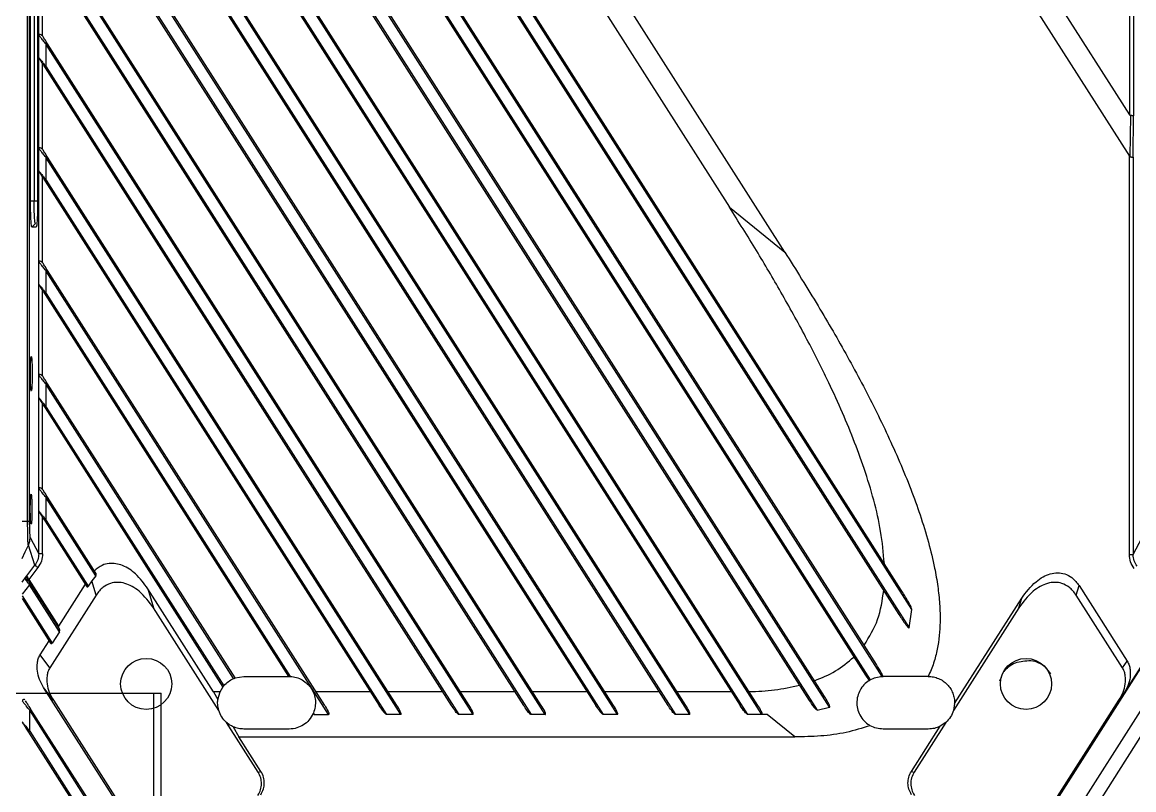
# Model space of a CAD drawing. Header units: millimetres. Extents: x 620 to 19791, y 2539 to 6969.
# Drawn here: x 17027 to 17174.8, y 4825 to 4927.1 of the extents above; entities that cross this region are included whole.
import ezdxf

# ---------------------------------------------------------------- set-up
doc = ezdxf.new("R2010")
doc.units = ezdxf.units.MM

# ---------------------------------------------------------------- blocks, each defined once
blk = doc.blocks.new('tugj')
at = {"color": 7, "linetype": 'Continuous', "lineweight": 25}
for p, q in [((12306.27, 4868.26), (12306.27, 5107.47)), ((12306.49, 5107.47), (12306.49, 4868.26)), ((12452.83, 4922.32), (12361.49, 5065.69)), ((12308.25, 5053.42), (12399.59, 4910.04)), ((12423.85, 4856.52), (12308.75, 5037.18)), ((12422.44, 4859.1), (12308.92, 5037.29)), ((12308.58, 5034.1), (12422.14, 4855.85)), ((12308.75, 5034.2), (12423.5, 4854.08)), ((12419.92, 4847.61), (12308.75, 5022.11)), ((12419.14, 4849.21), (12308.92, 5022.21)), ((12308.58, 5019.02), (12417.67, 4847.78)), ((12308.75, 5019.13), (12418.31, 4847.16)), ((12412.92, 4843.53), (12308.75, 5007.03)), ((12412.24, 4844.96), (12308.92, 5007.14)), ((12308.58, 5003.95), (12410.21, 4844.43)), ((12308.75, 5004.05), (12411.26, 4843.15)), ((12403.92, 4842.57), (12308.75, 4991.95)), ((12403.39, 4843.77), (12308.92, 4992.06)), ((12308.58, 4988.87), (12401.02, 4843.77)), ((12308.75, 4988.98), (12402.02, 4842.57)), ((12394.32, 4842.57), (12308.75, 4976.88)), ((12393.79, 4843.77), (12308.92, 4976.99)), ((12308.58, 4973.79), (12391.42, 4843.77)), ((12308.75, 4973.9), (12392.42, 4842.57)), ((12406.97, 4904.04), (12362.49, 4973.87)), ((12416.44, 4973.87), (12452.78, 4916.81)), ((12384.71, 4842.57), (12308.75, 4961.8)), ((12384.19, 4843.77), (12308.92, 4961.91)), ((12308.58, 4958.72), (12381.81, 4843.77)), ((12308.75, 4958.83), (12382.82, 4842.57)), ((12375.11, 4842.57), (12308.75, 4946.73)), ((12374.58, 4843.77), (12308.92, 4946.84)), ((12306.65, 4910.87), (12306.65, 4944.89)), ((12307.13, 4944.87), (12307.13, 4910.87)), ((12307.59, 4944.9), (12307.59, 4910.87)), ((12307.75, 4932.91), (12307.75, 4945.01)), ((12308.25, 4932.8), (12308.25, 4944.17)), ((12308.58, 4943.64), (12372.21, 4843.77)), ((12308.75, 4943.75), (12373.21, 4842.57)), ((12452.83, 4922.32), (12452.83, 4937.4)), ((12453.33, 4937.29), (12453.33, 4922.16)), ((12307.75, 4929.93), (12307.75, 4932.91)), ((12308.25, 4932.8), (12308.3, 4932.74)), ((12308.75, 4928.68), (12308.75, 4931.65)), ((12365.5, 4842.57), (12308.75, 4931.65)), ((12364.98, 4843.77), (12308.92, 4931.76)), ((12307.75, 4917.83), (12307.75, 4929.93)), ((12308.25, 4917.73), (12308.25, 4929.09)), ((12308.58, 4928.57), (12362.61, 4843.77)), ((12308.75, 4928.68), (12363.61, 4842.57)), ((12452.91, 4916.71), (12452.97, 4922.21)), ((12453.28, 4916.66), (12453.33, 4922.16)), ((12307.75, 4914.86), (12307.75, 4917.83)), ((12308.25, 4917.73), (12308.3, 4917.67)), ((12308.75, 4913.6), (12308.75, 4916.58)), ((12355.9, 4842.57), (12308.75, 4916.58)), ((12355.37, 4843.77), (12308.92, 4916.69)), ((12452.78, 4863.82), (12452.78, 4916.81)), ((12453.28, 4916.66), (12453.28, 4863.82)), ((12307.75, 4902.76), (12307.75, 4914.86)), ((12308.25, 4902.65), (12308.25, 4914.01)), ((12308.58, 4913.49), (12353, 4843.77)), ((12308.75, 4913.6), (12354, 4842.57)), ((12306.65, 4910.87), (12307.13, 4910.87)), ((12399.59, 4910.04), (12406.97, 4904.04)), ((12307.31, 4907.87), (12306.83, 4907.39)), ((12307.41, 4907.39), (12306.83, 4907.39)), ((12307.75, 4899.78), (12307.75, 4902.76)), ((12308.25, 4902.65), (12308.3, 4902.59)), ((12346.3, 4842.57), (12308.75, 4901.5)), ((12308.75, 4898.53), (12308.75, 4901.5)), ((12345.77, 4843.77), (12308.92, 4901.61)), ((12307.75, 4887.68), (12307.75, 4899.78)), ((12308.25, 4887.58), (12308.25, 4898.94)), ((12308.58, 4898.42), (12340.95, 4847.62)), ((12308.75, 4898.53), (12341.19, 4847.61)), ((12307.75, 4884.7), (12307.75, 4887.68)), ((12308.25, 4887.58), (12308.3, 4887.52)), ((12308.75, 4883.45), (12308.75, 4886.43)), ((12333.66, 4847.33), (12308.75, 4886.43)), ((12333.85, 4847.41), (12308.92, 4886.54)), ((12307.75, 4872.61), (12307.75, 4884.7)), ((12308.25, 4872.5), (12308.25, 4883.86)), ((12308.58, 4883.34), (12332.24, 4846.21)), ((12308.75, 4883.45), (12332.37, 4846.38)), ((12307.75, 4869.63), (12307.75, 4872.61)), ((12308.25, 4872.5), (12308.3, 4872.44)), ((12308.75, 4868.37), (12308.75, 4871.35)), ((12315.34, 4861.01), (12308.75, 4871.35)), ((12315.35, 4861.36), (12308.92, 4871.46)), ((12307.75, 4863.93), (12307.75, 4869.63)), ((12305.54, 4868.26), (12306.27, 4868.26)), ((12306.27, 4868.26), (12306.49, 4868.26)), ((12308.25, 4863.93), (12308.25, 4868.79)), ((12308.58, 4868.27), (12314.1, 4859.6)), ((12308.75, 4868.37), (12314.34, 4859.6)), ((12307.24, 4862.41), (12306.37, 4865.08)), ((12306.6, 4866.11), (12307.75, 4863.93)), ((12453.28, 4863.82), (12454.49, 4866.11)), ((12452.78, 4863.82), (12453.28, 4863.82)), ((12306.15, 4860.98), (12307.24, 4862.41)), ((12307.64, 4862.11), (12306.42, 4860.5)), ((12305.54, 4860.17), (12306.12, 4860.93)), ((12306.1, 4860.35), (12306.05, 4860.44)), ((12306.12, 4860.93), (12306.15, 4860.98)), ((12306.12, 4860.93), (12306.15, 4860.96)), ((12306.15, 4860.98), (12306.16, 4860.95)), ((12306.38, 4860.38), (12306.33, 4860.45)), ((12306.42, 4860.5), (12310.37, 4854.3)), ((12314.81, 4860.33), (12314.34, 4859.6)), ((12315.34, 4861.01), (12314.81, 4860.33)), ((12315.37, 4858.43), (12314.81, 4860.33)), ((12306.51, 4859.8), (12305.54, 4858.54)), ((12310.49, 4853.55), (12306.51, 4859.8)), ((12310.49, 4853.93), (12306.68, 4859.9)), ((12313.93, 4859.88), (12310.37, 4854.3)), ((12330.98, 4845.57), (12322.25, 4859.28)), ((12322.25, 4859.28), (12323.01, 4856.74)), ((12445.71, 4858.43), (12446.09, 4859.7)), ((12446.09, 4859.7), (12452.5, 4849.63)), ((12305.54, 4858.34), (12309.54, 4852.06)), ((12305.54, 4857.96), (12309.3, 4852.06)), ((12315.37, 4858.43), (12309.23, 4848.78)), ((12429.54, 4844.01), (12438.46, 4858.01)), ((12438.08, 4856.74), (12438.46, 4858.01)), ((12451.86, 4848.78), (12445.71, 4858.43)), ((12331.69, 4843.1), (12323.01, 4856.74)), ((12423.5, 4854.08), (12423.85, 4856.52)), ((12438.08, 4856.74), (12429.39, 4843.1)), ((12310.49, 4853.55), (12309.54, 4852.06)), ((12310.5, 4853.89), (12310.49, 4853.93)), ((12307.94, 4850.48), (12309.12, 4852.34)), ((12309.23, 4848.78), (12307.94, 4850.48)), ((12437.76, 4822.73), (12455.54, 4850.65)), ((12452.04, 4845.31), (12455.54, 4850.81)), ((12451.86, 4848.78), (12452.5, 4849.63)), ((12333.85, 4847.41), (12335.04, 4847.62)), ((12335.04, 4847.62), (12340.95, 4847.62)), ((12417.67, 4847.78), (12418.16, 4847.07)), ((12426.03, 4847.62), (12420.03, 4847.62)), ((12435.57, 4847.04), (12435.77, 4847.53)), ((12309.69, 4844.46), (12308.4, 4846.16)), ((12323.33, 4822.73), (12308.4, 4846.16)), ((12331.86, 4845.57), (12330.98, 4845.57)), ((12330.98, 4845.57), (12331.57, 4844.54)), ((12331.57, 4844.54), (12331.86, 4845.57)), ((12331.86, 4845.57), (12332.24, 4846.21)), ((12351.86, 4845.57), (12344.62, 4845.57)), ((12361.46, 4845.57), (12354.23, 4845.57)), ((12371.06, 4845.57), (12363.83, 4845.57)), ((12380.67, 4845.57), (12373.43, 4845.57)), ((12390.27, 4845.57), (12383.04, 4845.57)), ((12399.88, 4845.57), (12392.64, 4845.57)), ((12309.69, 4844.46), (12323.47, 4822.84)), ((12429.54, 4844.01), (12429.39, 4843.1)), ((12437.62, 4822.84), (12451.39, 4844.46)), ((12451.39, 4844.46), (12452.04, 4845.31)), ((12306.54, 4840.33), (12306.54, 4843.12)), ((12321.2, 4820.12), (12306.54, 4843.12)), ((12321.37, 4820.22), (12306.71, 4843.23)), ((12344.27, 4842.77), (12344.23, 4842.68)), ((12344.4, 4842.57), (12344.27, 4842.77)), ((12344.4, 4842.57), (12346.3, 4842.57)), ((12355.9, 4842.57), (12354, 4842.57)), ((12365.5, 4842.57), (12363.61, 4842.57)), ((12375.11, 4842.57), (12373.21, 4842.57)), ((12384.71, 4842.57), (12382.82, 4842.57)), ((12394.32, 4842.57), (12392.42, 4842.57)), ((12403.92, 4842.57), (12402.02, 4842.57)), ((12404.16, 4842.57), (12403.92, 4842.57)), ((12404.61, 4842.57), (12404.16, 4842.57)), ((12408.31, 4839.57), (12404.61, 4842.57)), ((12411.26, 4843.15), (12412.92, 4843.53)), ((12454.54, 4843.5), (12439.65, 4820.12)), ((12336.92, 4834.89), (12332.71, 4841.51)), ((12428.38, 4841.51), (12424.16, 4834.89)), ((12428.38, 4841.51), (12427.61, 4840.99)), ((12306.37, 4840.22), (12319.25, 4820.01)), ((12306.54, 4840.33), (12319.42, 4820.12)), ((12333.61, 4840.92), (12334.37, 4839.57)), ((12337.3, 4834.98), (12334.37, 4839.57)), ((12334.37, 4839.57), (12408.31, 4839.57)), ((12341.04, 4840.62), (12335.04, 4840.62)), ((12426.04, 4840.62), (12420.04, 4840.62)), ((12423.79, 4834.98), (12427.61, 4840.99)), ((12441.9, 4820.12), (12454.54, 4839.96)), ((12336.92, 4834.89), (12337.3, 4834.98)), ((12423.79, 4834.98), (12424.16, 4834.89))]:
    blk.add_line(p, q, dxfattribs=at)
at = {"color": 8, "linetype": 'Continuous', "lineweight": 25}
blk.add_line((12307.13, 4910.87), (12307.59, 4910.87), dxfattribs=at)
at = {"color": 7, "linetype": 'Continuous', "lineweight": 25, "flags": 128}
for points in [[(12308.92, 4931.76), (12308.92, 4931.76), (12308.91, 4931.75), (12308.89, 4931.74), (12308.87, 4931.73), (12308.85, 4931.71), (12308.82, 4931.7), (12308.78, 4931.67), (12308.75, 4931.65)], [(12308.58, 4928.57), (12308.59, 4928.57), (12308.6, 4928.58), (12308.61, 4928.59), (12308.63, 4928.6), (12308.66, 4928.62), (12308.69, 4928.63), (12308.72, 4928.66), (12308.75, 4928.68)], [(12308.92, 4916.69), (12308.92, 4916.68), (12308.91, 4916.68), (12308.89, 4916.67), (12308.87, 4916.65), (12308.85, 4916.64), (12308.82, 4916.62), (12308.78, 4916.6), (12308.75, 4916.58)], [(12308.58, 4913.49), (12308.59, 4913.5), (12308.6, 4913.5), (12308.61, 4913.51), (12308.63, 4913.52), (12308.66, 4913.54), (12308.69, 4913.56), (12308.72, 4913.58), (12308.75, 4913.6)], [(12308.92, 4886.54), (12308.92, 4886.53), (12308.91, 4886.53), (12308.89, 4886.52), (12308.87, 4886.5), (12308.85, 4886.49), (12308.82, 4886.47), (12308.78, 4886.45), (12308.75, 4886.43)], [(12308.92, 4871.46), (12308.92, 4871.46), (12308.91, 4871.45), (12308.89, 4871.44), (12308.87, 4871.43), (12308.85, 4871.41), (12308.82, 4871.39), (12308.78, 4871.37), (12308.75, 4871.35)], [(12308.58, 4868.27), (12308.59, 4868.27), (12308.6, 4868.28), (12308.61, 4868.29), (12308.63, 4868.3), (12308.66, 4868.31), (12308.69, 4868.33), (12308.72, 4868.35), (12308.75, 4868.37)], [(12305.54, 4863.3), (12305.95, 4864.19), (12306.37, 4865.08)]]:
    blk.add_lwpolyline(points, dxfattribs=at)
at = {"color": 7, "linetype": 'Continuous', "lineweight": 25}
for centre in [(12322.04, 4846.62), (12439.04, 4846.62)]:
    blk.add_circle(centre, 3.4, dxfattribs=at)
blk.add_arc((12318.37, 4841.37), 21.91, 122.2444, 122.7674, dxfattribs=at)
for points, knots in [([(12308.25, 4932.8), (12308.23, 4932.83), (12308.18, 4932.88), (12308.09, 4932.94), (12308, 4932.97), (12307.91, 4932.99), (12307.85, 4932.99), (12307.78, 4932.98), (12307.76, 4932.94), (12307.75, 4932.91)], [0, 0, 0, 0, 0.1341423, 0.2621982, 0.3885289, 0.5273287, 0.6425641, 0.7518389, 1, 1, 1, 1]), ([(12308.75, 4931.65), (12308.64, 4931.79), (12308.4, 4932.09), (12308.12, 4932.43), (12307.96, 4932.67), (12307.86, 4932.78), (12307.78, 4932.86), (12307.76, 4932.89), (12307.75, 4932.91)], [0, 0, 0, 0, 0.25738, 0.568196, 0.677431, 0.771191, 0.881044, 1, 1, 1, 1]), ([(12308.92, 4931.76), (12308.81, 4931.93), (12308.59, 4932.28), (12308.39, 4932.59), (12308.3, 4932.74)], [0, 0, 0, 0, 0.502861, 1, 1, 1, 1]), ([(12307.75, 4929.93), (12307.76, 4929.92), (12307.77, 4929.91), (12307.84, 4929.82), (12307.94, 4929.69), (12308.12, 4929.47), (12308.4, 4929.12), (12308.63, 4928.83), (12308.75, 4928.68)], [0, 0, 0, 0, 0.093368, 0.196876, 0.314768, 0.449932, 0.705777, 1, 1, 1, 1]), ([(12307.83, 4929.75), (12307.81, 4929.79), (12307.77, 4929.85), (12307.76, 4929.91), (12307.75, 4929.93)], [0, 0, 0, 0, 0.585166, 1, 1, 1, 1]), ([(12307.83, 4929.75), (12307.85, 4929.72), (12307.89, 4929.65), (12308.01, 4929.48), (12308.23, 4929.12), (12308.44, 4928.79), (12308.58, 4928.57)], [0, 0, 0, 0, 0.115369, 0.245989, 0.496107, 1, 1, 1, 1]), ([(12452.83, 4922.32), (12452.85, 4922.29), (12452.88, 4922.25), (12452.92, 4922.21), (12452.95, 4922.21), (12452.97, 4922.21)], [0, 0, 0, 0, 0.515847, 0.765364, 1, 1, 1, 1]), ([(12453.33, 4922.16), (12453.33, 4922.16), (12453.31, 4922.18), (12453.23, 4922.19), (12453.12, 4922.2), (12453.02, 4922.21), (12452.97, 4922.21)], [0, 0, 0, 0, 0.244945, 0.484106, 0.750654, 1, 1, 1, 1]), ([(12308.25, 4917.73), (12308.23, 4917.75), (12308.18, 4917.81), (12308.09, 4917.86), (12308, 4917.9), (12307.91, 4917.91), (12307.85, 4917.92), (12307.78, 4917.9), (12307.76, 4917.86), (12307.75, 4917.83)], [0, 0, 0, 0, 0.134145, 0.2622, 0.388531, 0.52733, 0.642565, 0.751839, 1, 1, 1, 1]), ([(12308.75, 4916.58), (12308.64, 4916.72), (12308.4, 4917.02), (12308.12, 4917.35), (12307.96, 4917.59), (12307.86, 4917.7), (12307.78, 4917.78), (12307.76, 4917.82), (12307.75, 4917.83)], [0, 0, 0, 0, 0.257382, 0.568197, 0.677431, 0.771191, 0.881045, 1, 1, 1, 1]), ([(12308.92, 4916.69), (12308.81, 4916.86), (12308.59, 4917.2), (12308.39, 4917.51), (12308.3, 4917.67)], [0, 0, 0, 0, 0.502863, 1, 1, 1, 1]), ([(12452.91, 4916.71), (12452.9, 4916.71), (12452.87, 4916.71), (12452.82, 4916.75), (12452.8, 4916.79), (12452.78, 4916.81)], [0, 0, 0, 0, 0.234635, 0.484189, 1, 1, 1, 1]), ([(12452.91, 4916.71), (12452.95, 4916.71), (12453.04, 4916.7), (12453.15, 4916.69), (12453.25, 4916.68), (12453.27, 4916.67), (12453.28, 4916.66)], [0, 0, 0, 0, 0.194398, 0.425911, 0.694476, 1, 1, 1, 1]), ([(12307.75, 4914.86), (12307.76, 4914.85), (12307.77, 4914.83), (12307.84, 4914.75), (12307.94, 4914.62), (12308.12, 4914.39), (12308.4, 4914.05), (12308.63, 4913.76), (12308.75, 4913.6)], [0, 0, 0, 0, 0.093369, 0.196875, 0.314768, 0.449932, 0.705777, 1, 1, 1, 1]), ([(12307.83, 4914.68), (12307.81, 4914.71), (12307.77, 4914.77), (12307.76, 4914.83), (12307.75, 4914.86)], [0, 0, 0, 0, 0.585166, 1, 1, 1, 1]), ([(12307.83, 4914.68), (12307.85, 4914.64), (12307.89, 4914.58), (12308.01, 4914.4), (12308.23, 4914.04), (12308.44, 4913.71), (12308.58, 4913.49)], [0, 0, 0, 0, 0.1153692, 0.245987, 0.4961069, 1, 1, 1, 1]), ([(12306.83, 4907.39), (12306.81, 4907.44), (12306.76, 4907.55), (12306.7, 4908.35), (12306.66, 4909.51), (12306.66, 4910.42), (12306.65, 4910.87)], [0, 0, 0, 0, 0.246595, 0.499969, 0.753356, 1, 1, 1, 1]), ([(12307.31, 4907.87), (12307.29, 4907.89), (12307.27, 4907.91), (12307.25, 4908.03), (12307.22, 4908.21), (12307.19, 4908.55), (12307.16, 4909.14), (12307.14, 4909.68), (12307.13, 4910.26), (12307.13, 4910.66), (12307.13, 4910.87)], [0, 0, 0, 0, 0.172798, 0.22395, 0.251448, 0.47876, 0.617808, 0.745871, 0.868989, 1, 1, 1, 1]), ([(12307.59, 4910.87), (12307.59, 4910.42), (12307.59, 4909.51), (12307.54, 4908.35), (12307.48, 4907.55), (12307.43, 4907.44), (12307.41, 4907.39)], [0, 0, 0, 0, 0.246585, 0.499966, 0.75337, 1, 1, 1, 1]), ([(12420.2, 4862.62), (12420.07, 4864.06), (12419.81, 4866.9), (12418.82, 4871.12), (12417.57, 4875.22), (12416.08, 4879.25), (12414.42, 4883.22), (12412.32, 4887.76), (12409.68, 4892.95), (12406.53, 4898.64), (12403.15, 4904.38), (12400.8, 4908.11), (12399.59, 4910.04)], [0, 0, 0, 0, 0.082893, 0.164199, 0.248341, 0.329369, 0.411417, 0.49587, 0.616703, 0.746396, 0.869316, 1, 1, 1, 1]), ([(12406.97, 4904.04), (12408.46, 4901.66), (12411.33, 4897.09), (12415.35, 4890.12), (12419.01, 4883.23), (12421.77, 4877.33), (12423.7, 4872.62), (12424.99, 4869.06), (12426.07, 4865.56), (12426.84, 4862.38), (12427.32, 4859.64), (12427.58, 4857.24), (12427.65, 4854.44), (12427.4, 4851.8), (12426.8, 4849.38), (12426.29, 4848.2), (12426.03, 4847.62)], [0, 0, 0, 0, 0.136796, 0.26403, 0.392617, 0.518444, 0.581994, 0.641239, 0.703307, 0.760788, 0.801048, 0.839503, 0.87864, 0.937501, 0.968675, 1, 1, 1, 1]), ([(12308.25, 4902.65), (12308.23, 4902.68), (12308.18, 4902.73), (12308.09, 4902.79), (12308, 4902.82), (12307.91, 4902.84), (12307.85, 4902.84), (12307.78, 4902.82), (12307.76, 4902.79), (12307.75, 4902.76)], [0, 0, 0, 0, 0.134145, 0.2622, 0.388529, 0.527329, 0.642564, 0.751838, 1, 1, 1, 1]), ([(12308.75, 4901.5), (12308.64, 4901.64), (12308.4, 4901.94), (12308.12, 4902.28), (12307.96, 4902.52), (12307.86, 4902.63), (12307.78, 4902.71), (12307.76, 4902.74), (12307.75, 4902.76)], [0, 0, 0, 0, 0.257379, 0.568194, 0.677431, 0.771191, 0.881044, 1, 1, 1, 1]), ([(12308.92, 4901.61), (12308.81, 4901.78), (12308.59, 4902.13), (12308.39, 4902.44), (12308.3, 4902.59)], [0, 0, 0, 0, 0.50286, 1, 1, 1, 1]), ([(12308.75, 4901.5), (12308.77, 4901.52), (12308.82, 4901.55), (12308.87, 4901.58), (12308.91, 4901.61), (12308.92, 4901.61), (12308.92, 4901.61)], [0, 0, 0, 0, 0.250002, 0.49999, 0.749996, 1, 1, 1, 1]), ([(12307.75, 4899.78), (12307.76, 4899.77), (12307.77, 4899.76), (12307.84, 4899.67), (12307.94, 4899.54), (12308.12, 4899.32), (12308.4, 4898.97), (12308.63, 4898.68), (12308.75, 4898.53)], [0, 0, 0, 0, 0.093369, 0.196876, 0.314767, 0.449932, 0.705777, 1, 1, 1, 1]), ([(12307.83, 4899.6), (12307.81, 4899.64), (12307.77, 4899.7), (12307.76, 4899.76), (12307.75, 4899.78)], [0, 0, 0, 0, 0.585166, 1, 1, 1, 1]), ([(12307.83, 4899.6), (12307.85, 4899.57), (12307.89, 4899.5), (12308.01, 4899.32), (12308.23, 4898.97), (12308.44, 4898.64), (12308.58, 4898.42)], [0, 0, 0, 0, 0.1153692, 0.245987, 0.4961069, 1, 1, 1, 1]), ([(12308.58, 4898.42), (12308.59, 4898.42), (12308.59, 4898.42), (12308.63, 4898.45), (12308.69, 4898.48), (12308.73, 4898.51), (12308.75, 4898.53)], [0, 0, 0, 0, 0.250002, 0.500001, 0.749987, 1, 1, 1, 1]), ([(12306.76, 4885.57), (12306.74, 4885.6), (12306.71, 4885.67), (12306.67, 4886.2), (12306.64, 4886.96), (12306.63, 4887.86), (12306.64, 4888.76), (12306.67, 4889.52), (12306.71, 4890.06), (12306.74, 4890.13), (12306.76, 4890.17)], [0, 0, 0, 0, 0.125437, 0.250106, 0.373815, 0.498729, 0.623565, 0.747927, 0.873908, 1, 1, 1, 1]), ([(12306.76, 4890.17), (12306.77, 4890.13), (12306.8, 4890.06), (12306.84, 4889.53), (12306.87, 4888.77), (12306.88, 4887.88), (12306.87, 4886.97), (12306.84, 4886.22), (12306.81, 4885.74), (12306.79, 4885.68), (12306.78, 4885.66)], [0, 0, 0, 0, 0.134323, 0.267824, 0.400296, 0.534057, 0.667736, 0.800908, 0.935813, 1, 1, 1, 1]), ([(12308.25, 4887.58), (12308.23, 4887.6), (12308.18, 4887.66), (12308.09, 4887.71), (12308, 4887.75), (12307.91, 4887.76), (12307.85, 4887.77), (12307.78, 4887.75), (12307.76, 4887.71), (12307.75, 4887.68)], [0, 0, 0, 0, 0.134145, 0.2622004, 0.388529, 0.5273291, 0.6425639, 0.7518383, 1, 1, 1, 1]), ([(12308.75, 4886.43), (12308.64, 4886.56), (12308.4, 4886.87), (12308.12, 4887.2), (12307.96, 4887.44), (12307.86, 4887.55), (12307.78, 4887.63), (12307.76, 4887.67), (12307.75, 4887.68)], [0, 0, 0, 0, 0.257381, 0.568196, 0.677433, 0.771191, 0.881045, 1, 1, 1, 1]), ([(12308.92, 4886.54), (12308.81, 4886.71), (12308.59, 4887.05), (12308.39, 4887.36), (12308.3, 4887.52)], [0, 0, 0, 0, 0.502863, 1, 1, 1, 1]), ([(12307.75, 4884.7), (12307.76, 4884.7), (12307.77, 4884.68), (12307.84, 4884.6), (12307.94, 4884.47), (12308.12, 4884.24), (12308.4, 4883.9), (12308.63, 4883.61), (12308.75, 4883.45)], [0, 0, 0, 0, 0.093369, 0.196876, 0.314769, 0.449932, 0.705777, 1, 1, 1, 1]), ([(12307.83, 4884.52), (12307.81, 4884.56), (12307.77, 4884.62), (12307.76, 4884.68), (12307.75, 4884.7)], [0, 0, 0, 0, 0.585166, 1, 1, 1, 1]), ([(12307.83, 4884.52), (12307.85, 4884.49), (12307.89, 4884.43), (12308.01, 4884.25), (12308.23, 4883.89), (12308.44, 4883.56), (12308.58, 4883.34)], [0, 0, 0, 0, 0.115369, 0.24599, 0.496107, 1, 1, 1, 1]), ([(12308.58, 4883.34), (12308.59, 4883.34), (12308.59, 4883.35), (12308.63, 4883.37), (12308.69, 4883.41), (12308.73, 4883.44), (12308.75, 4883.45)], [0, 0, 0, 0, 0.249999, 0.500003, 0.749988, 1, 1, 1, 1]), ([(12308.25, 4872.5), (12308.23, 4872.53), (12308.18, 4872.58), (12308.09, 4872.64), (12308, 4872.67), (12307.91, 4872.69), (12307.85, 4872.69), (12307.78, 4872.67), (12307.76, 4872.64), (12307.75, 4872.61)], [0, 0, 0, 0, 0.1341396, 0.2622006, 0.3885302, 0.5273296, 0.6425656, 0.7518407, 1, 1, 1, 1]), ([(12308.75, 4871.35), (12308.64, 4871.49), (12308.4, 4871.79), (12308.12, 4872.12), (12307.96, 4872.37), (12307.86, 4872.48), (12307.78, 4872.56), (12307.76, 4872.59), (12307.75, 4872.61)], [0, 0, 0, 0, 0.257382, 0.568198, 0.677432, 0.771192, 0.881044, 1, 1, 1, 1]), ([(12308.92, 4871.46), (12308.81, 4871.63), (12308.59, 4871.98), (12308.39, 4872.29), (12308.3, 4872.44)], [0, 0, 0, 0, 0.502863, 1, 1, 1, 1]), ([(12306.73, 4867.87), (12306.71, 4867.9), (12306.69, 4867.96), (12306.65, 4868.42), (12306.63, 4869.07), (12306.62, 4869.86), (12306.63, 4870.64), (12306.65, 4871.31), (12306.68, 4871.68), (12306.71, 4871.84), (12306.72, 4871.86), (12306.73, 4871.87)], [0, 0, 0, 0, 0.125441, 0.24983, 0.373603, 0.498412, 0.623139, 0.74756, 0.873244, 0.936089, 1, 1, 1, 1]), ([(12306.73, 4871.87), (12306.74, 4871.84), (12306.77, 4871.78), (12306.8, 4871.31), (12306.83, 4870.66), (12306.84, 4869.87), (12306.83, 4869.09), (12306.81, 4868.42), (12306.78, 4868.05), (12306.75, 4867.89), (12306.74, 4867.87), (12306.73, 4867.87)], [0, 0, 0, 0, 0.125441, 0.24983, 0.373603, 0.498413, 0.62314, 0.747559, 0.873244, 0.936089, 1, 1, 1, 1]), ([(12307.75, 4869.63), (12307.76, 4869.62), (12307.77, 4869.61), (12307.88, 4869.47), (12308.08, 4869.22), (12308.4, 4868.82), (12308.63, 4868.53), (12308.75, 4868.37)], [0, 0, 0, 0, 0.101637, 0.214878, 0.449384, 0.705452, 1, 1, 1, 1]), ([(12307.83, 4869.45), (12307.81, 4869.48), (12307.77, 4869.54), (12307.76, 4869.6), (12307.75, 4869.63)], [0, 0, 0, 0, 0.551198, 1, 1, 1, 1]), ([(12307.83, 4869.45), (12307.85, 4869.42), (12307.89, 4869.35), (12308.01, 4869.17), (12308.23, 4868.82), (12308.44, 4868.49), (12308.58, 4868.27)], [0, 0, 0, 0, 0.115369, 0.245989, 0.496109, 1, 1, 1, 1]), ([(12306.37, 4865.08), (12306.36, 4865.11), (12306.35, 4865.15), (12306.34, 4865.28), (12306.32, 4865.43), (12306.31, 4865.68), (12306.3, 4865.93), (12306.3, 4866.07), (12306.3, 4866.11), (12306.3, 4866.12), (12306.3, 4866.12), (12306.3, 4866.12), (12306.3, 4866.4), (12306.27, 4867.07), (12306.27, 4867.85), (12306.27, 4868.26)], [0, 0, 0, 0, 0.127926, 0.172745, 0.252082, 0.373981, 0.468633, 0.492649, 0.498849, 0.500499, 0.500961, 0.501101, 0.501181, 0.740676, 1, 1, 1, 1]), ([(12306.49, 4868.26), (12306.49, 4867.99), (12306.5, 4867.44), (12306.52, 4866.75), (12306.56, 4866.26), (12306.58, 4866.16), (12306.6, 4866.11)], [0, 0, 0, 0, 0.251351, 0.502158, 0.751874, 1, 1, 1, 1]), ([(12306.37, 4865.08), (12306.43, 4865.24), (12306.57, 4865.58), (12306.59, 4865.94), (12306.6, 4866.11)], [0, 0, 0, 0, 0.500002, 1, 1, 1, 1]), ([(12307.75, 4863.93), (12307.73, 4863.66), (12307.68, 4863.11), (12307.39, 4862.64), (12307.24, 4862.41)], [0, 0, 0, 0, 0.500224, 1, 1, 1, 1]), ([(12308.25, 4863.93), (12308.22, 4863.6), (12308.17, 4862.94), (12307.82, 4862.39), (12307.64, 4862.11)], [0, 0, 0, 0, 0.49999, 1, 1, 1, 1]), ([(12308.25, 4863.93), (12308.19, 4863.93), (12308.06, 4863.93), (12307.9, 4863.93), (12307.78, 4863.93), (12307.76, 4863.93), (12307.75, 4863.93)], [0, 0, 0, 0, 0.240729, 0.499888, 0.759114, 1, 1, 1, 1]), ([(12453.41, 4861.97), (12453.23, 4862.25), (12452.87, 4862.82), (12452.81, 4863.49), (12452.78, 4863.82)], [0, 0, 0, 0, 0.504617, 1, 1, 1, 1]), ([(12453.8, 4862.28), (12453.65, 4862.51), (12453.35, 4862.98), (12453.3, 4863.54), (12453.28, 4863.82)], [0, 0, 0, 0, 0.49978, 1, 1, 1, 1]), ([(12307.24, 4862.41), (12307.25, 4862.4), (12307.27, 4862.38), (12307.37, 4862.31), (12307.49, 4862.22), (12307.59, 4862.14), (12307.64, 4862.11)], [0, 0, 0, 0, 0.2394134, 0.497154, 0.7564563, 1, 1, 1, 1]), ([(12322.25, 4859.28), (12321.75, 4859.97), (12320.84, 4861.22), (12319.27, 4862.28), (12318.02, 4862.65), (12317.08, 4862.68), (12316.04, 4862.43), (12315.48, 4861.94), (12315.16, 4861.66)], [0, 0, 0, 0, 0.2953269, 0.5323296, 0.6394102, 0.7451268, 0.8576663, 1, 1, 1, 1]), ([(12306.05, 4860.44), (12306.04, 4860.48), (12306.01, 4860.57), (12306.03, 4860.75), (12306.09, 4860.86), (12306.12, 4860.93)], [0, 0, 0, 0, 0.272838, 0.528768, 1, 1, 1, 1]), ([(12306.33, 4860.45), (12306.32, 4860.46), (12306.29, 4860.48), (12306.25, 4860.49), (12306.21, 4860.49), (12306.16, 4860.49), (12306.12, 4860.48), (12306.08, 4860.46), (12306.06, 4860.44), (12306.05, 4860.44)], [0, 0, 0, 0, 0.2322308, 0.3596637, 0.4913477, 0.6242102, 0.7551001, 0.8811156, 1, 1, 1, 1]), ([(12306.51, 4859.8), (12306.44, 4859.9), (12306.29, 4860.1), (12306.16, 4860.27), (12306.1, 4860.35)], [0, 0, 0, 0, 0.499375, 1, 1, 1, 1]), ([(12306.33, 4860.45), (12306.29, 4860.55), (12306.21, 4860.71), (12306.16, 4860.88), (12306.16, 4860.94), (12306.15, 4860.96)], [0, 0, 0, 0, 0.481491, 0.776946, 1, 1, 1, 1]), ([(12306.16, 4860.95), (12306.17, 4860.94), (12306.2, 4860.9), (12306.26, 4860.8), (12306.33, 4860.67), (12306.38, 4860.57), (12306.42, 4860.5)], [0, 0, 0, 0, 0.234066, 0.485767, 0.6827, 1, 1, 1, 1]), ([(12306.33, 4860.45), (12306.34, 4860.45), (12306.34, 4860.46), (12306.36, 4860.47), (12306.39, 4860.48), (12306.41, 4860.5), (12306.42, 4860.5)], [0, 0, 0, 0, 0.24997, 0.499951, 0.749978, 1, 1, 1, 1]), ([(12306.33, 4860.41), (12306.33, 4860.41), (12306.34, 4860.41), (12306.36, 4860.4), (12306.37, 4860.39), (12306.37, 4860.38)], [0, 0, 0, 0, 0.006323, 0.580641, 1, 1, 1, 1]), ([(12306.68, 4859.9), (12306.62, 4859.99), (12306.51, 4860.16), (12306.42, 4860.31), (12306.38, 4860.38)], [0, 0, 0, 0, 0.500567, 1, 1, 1, 1]), ([(12315.34, 4861.01), (12315.35, 4861.02), (12315.37, 4861.05), (12315.39, 4861.1), (12315.41, 4861.18), (12315.4, 4861.28), (12315.37, 4861.33), (12315.35, 4861.36)], [0, 0, 0, 0, 0.094354, 0.200599, 0.456689, 0.716879, 1, 1, 1, 1]), ([(12438.46, 4858.01), (12439.04, 4858.8), (12439.85, 4859.9), (12441.27, 4860.87), (12442.24, 4861.29), (12443.24, 4861.45), (12444.24, 4861.29), (12445.29, 4860.75), (12445.8, 4860.08), (12446.09, 4859.7)], [0, 0, 0, 0, 0.30586, 0.426069, 0.535169, 0.639122, 0.737723, 0.850589, 1, 1, 1, 1]), ([(12314.1, 4859.6), (12314.12, 4859.58), (12314.15, 4859.54), (12314.2, 4859.52), (12314.25, 4859.52), (12314.28, 4859.53), (12314.31, 4859.56), (12314.33, 4859.59), (12314.34, 4859.6)], [0, 0, 0, 0, 0.291951, 0.528115, 0.642587, 0.736026, 0.854869, 1, 1, 1, 1]), ([(12323.01, 4856.74), (12322.42, 4857.53), (12321.61, 4858.63), (12320.2, 4859.6), (12319.22, 4860.02), (12318.23, 4860.18), (12317.22, 4860.02), (12316.17, 4859.48), (12315.66, 4858.81), (12315.37, 4858.43)], [0, 0, 0, 0, 0.305859, 0.426069, 0.535169, 0.63912, 0.737721, 0.85059, 1, 1, 1, 1]), ([(12417.51, 4851.76), (12418.19, 4852.88), (12419.56, 4855.12), (12419.93, 4857.72), (12420.12, 4859.03)], [0, 0, 0, 0, 0.498407, 1, 1, 1, 1]), ([(12423.85, 4856.52), (12423.84, 4856.55), (12423.78, 4856.88), (12423.46, 4857.37), (12423.13, 4857.97), (12422.8, 4858.53), (12422.58, 4858.88), (12422.44, 4859.1)], [0, 0, 0, 0, 0.036246, 0.341809, 0.579606, 0.731577, 1, 1, 1, 1]), ([(12445.71, 4858.43), (12445.42, 4858.81), (12444.91, 4859.48), (12443.86, 4860.02), (12442.86, 4860.18), (12441.87, 4860.02), (12440.89, 4859.6), (12439.47, 4858.63), (12438.66, 4857.53), (12438.08, 4856.74)], [0, 0, 0, 0, 0.14941, 0.262277, 0.360827, 0.464831, 0.573878, 0.69414, 1, 1, 1, 1]), ([(12422.14, 4855.85), (12422.43, 4855.4), (12422.79, 4854.84), (12423.23, 4854.28), (12423.36, 4854.14), (12423.42, 4854.09), (12423.44, 4854.08), (12423.45, 4854.07), (12423.46, 4854.06), (12423.48, 4854.06), (12423.49, 4854.07), (12423.5, 4854.07), (12423.5, 4854.08)], [0, 0, 0, 0, 0.708052, 0.86974, 0.942749, 0.962412, 0.968444, 0.971945, 0.979495, 0.985552, 0.992113, 1, 1, 1, 1]), ([(12310.37, 4854.3), (12310.36, 4854.28), (12310.35, 4854.26), (12310.34, 4854.21), (12310.35, 4854.16), (12310.36, 4854.13), (12310.37, 4854.11)], [0, 0, 0, 0, 0.1994997, 0.431603, 0.7144805, 1, 1, 1, 1]), ([(12310.49, 4853.55), (12310.5, 4853.58), (12310.52, 4853.63), (12310.54, 4853.71), (12310.54, 4853.81), (12310.51, 4853.86), (12310.5, 4853.89)], [0, 0, 0, 0, 0.188704, 0.428991, 0.69389, 1, 1, 1, 1]), ([(12309.3, 4852.06), (12309.32, 4852.04), (12309.35, 4852.01), (12309.4, 4851.99), (12309.44, 4851.99), (12309.48, 4852), (12309.51, 4852.02), (12309.53, 4852.05), (12309.54, 4852.06)], [0, 0, 0, 0, 0.291948, 0.528109, 0.64258, 0.736018, 0.85492, 1, 1, 1, 1]), ([(12308.4, 4846.16), (12308.21, 4846.51), (12307.82, 4847.18), (12307.53, 4848.3), (12307.51, 4849.23), (12307.66, 4849.97), (12307.84, 4850.3), (12307.94, 4850.48)], [0, 0, 0, 0, 0.263801, 0.51058, 0.747381, 0.86875, 1, 1, 1, 1]), ([(12410.91, 4847.05), (12411.87, 4847.43), (12413.78, 4848.2), (12415.35, 4849.53), (12416.14, 4850.19)], [0, 0, 0, 0, 0.500809, 1, 1, 1, 1]), ([(12309.23, 4848.78), (12309.13, 4848.61), (12308.95, 4848.27), (12308.8, 4847.53), (12308.82, 4846.6), (12309.11, 4845.49), (12309.49, 4844.81), (12309.69, 4844.46)], [0, 0, 0, 0, 0.1312524, 0.2526195, 0.4894162, 0.7361383, 1, 1, 1, 1]), ([(12420.03, 4847.61), (12419.95, 4847.78), (12419.68, 4848.33), (12419.36, 4848.85), (12419.14, 4849.21)], [0, 0, 0, 0, 0.30433, 1, 1, 1, 1]), ([(12436.15, 4848.27), (12436.32, 4848.5), (12436.72, 4849), (12437.6, 4849.51), (12438.29, 4849.59), (12438.63, 4849.64)], [0, 0, 0, 0, 0.289944, 0.651679, 1, 1, 1, 1]), ([(12438.63, 4849.64), (12438.98, 4849.69), (12439.68, 4849.79), (12440.72, 4849.49), (12441.66, 4848.89), (12442.07, 4848.27), (12442.28, 4847.95)], [0, 0, 0, 0, 0.24149, 0.486466, 0.738115, 1, 1, 1, 1]), ([(12451.39, 4844.46), (12451.59, 4844.81), (12451.98, 4845.49), (12452.27, 4846.6), (12452.29, 4847.53), (12452.14, 4848.27), (12451.95, 4848.61), (12451.86, 4848.78)], [0, 0, 0, 0, 0.263802, 0.510583, 0.747381, 0.868748, 1, 1, 1, 1]), ([(12452.5, 4849.63), (12452.6, 4849.46), (12452.78, 4849.12), (12452.93, 4848.38), (12452.91, 4847.45), (12452.62, 4846.34), (12452.24, 4845.66), (12452.04, 4845.31)], [0, 0, 0, 0, 0.1312509, 0.2526211, 0.4894176, 0.7361356, 1, 1, 1, 1]), ([(12332.37, 4846.38), (12332.56, 4846.57), (12332.93, 4846.97), (12333.42, 4847.21), (12333.66, 4847.33)], [0, 0, 0, 0, 0.5000034, 1, 1, 1, 1]), ([(12333.66, 4847.33), (12333.68, 4847.34), (12333.73, 4847.36), (12333.8, 4847.39), (12333.83, 4847.4), (12333.85, 4847.4), (12333.85, 4847.41), (12333.85, 4847.41)], [0, 0, 0, 0, 0.251136, 0.502408, 0.745106, 0.871063, 1, 1, 1, 1]), ([(12340.95, 4847.62), (12340.95, 4847.62), (12340.95, 4847.62), (12340.97, 4847.62), (12341, 4847.62), (12341.03, 4847.62), (12341.04, 4847.62)], [0, 0, 0, 0, 0.251251, 0.496666, 0.727449, 1, 1, 1, 1]), ([(12341.04, 4847.62), (12341.06, 4847.62), (12341.11, 4847.62), (12341.16, 4847.61), (12341.19, 4847.61)], [0, 0, 0, 0, 0.441293, 1, 1, 1, 1]), ([(12341.19, 4847.61), (12341.47, 4847.58), (12342.03, 4847.52), (12342.81, 4847.18), (12343.48, 4846.67), (12344.02, 4846.01), (12344.39, 4845.25), (12344.56, 4844.42), (12344.54, 4843.57), (12344.36, 4843.04), (12344.27, 4842.77)], [0, 0, 0, 0, 0.124998, 0.249998, 0.374997, 0.5, 0.624999, 0.749999, 0.874999, 1, 1, 1, 1]), ([(12418.16, 4847.07), (12417.92, 4846.89), (12417.45, 4846.54), (12416.94, 4845.81), (12416.61, 4844.97), (12416.5, 4844.05), (12416.64, 4843.12), (12417.03, 4842.25), (12417.6, 4841.54), (12418.1, 4841.21), (12418.33, 4841.06)], [0, 0, 0, 0, 0.120667, 0.242941, 0.362017, 0.494964, 0.624791, 0.751524, 0.887648, 1, 1, 1, 1]), ([(12418.16, 4847.07), (12418.17, 4847.07), (12418.19, 4847.08), (12418.23, 4847.11), (12418.27, 4847.13), (12418.3, 4847.15), (12418.31, 4847.16)], [0, 0, 0, 0, 0.2859909, 0.5480646, 0.7860445, 1, 1, 1, 1]), ([(12418.31, 4847.16), (12418.56, 4847.28), (12419.07, 4847.53), (12419.63, 4847.59), (12419.92, 4847.61)], [0, 0, 0, 0, 0.499992, 1, 1, 1, 1]), ([(12419.92, 4847.61), (12419.94, 4847.61), (12419.97, 4847.62), (12420.01, 4847.61), (12420.03, 4847.61)], [0, 0, 0, 0, 0.499829, 1, 1, 1, 1]), ([(12426.03, 4847.62), (12426.27, 4847.6), (12426.73, 4847.58), (12427.41, 4847.36), (12428.03, 4847.03), (12428.57, 4846.57), (12429.01, 4846.02), (12429.32, 4845.39), (12429.52, 4844.72), (12429.53, 4844.25), (12429.54, 4844.01)], [0, 0, 0, 0, 0.124999, 0.25, 0.375, 0.5, 0.625, 0.750001, 0.875001, 1, 1, 1, 1]), ([(12332.24, 4846.21), (12332.24, 4846.21), (12332.24, 4846.22), (12332.26, 4846.24), (12332.28, 4846.26), (12332.3, 4846.29), (12332.33, 4846.33), (12332.36, 4846.36), (12332.37, 4846.38)], [0, 0, 0, 0, 0.230986, 0.35598, 0.487553, 0.659899, 0.809085, 1, 1, 1, 1]), ([(12402.23, 4845.59), (12403.36, 4845.64), (12405.61, 4845.74), (12407.82, 4846.21), (12408.92, 4846.45)], [0, 0, 0, 0, 0.500296, 1, 1, 1, 1]), ([(12305.58, 4844.33), (12305.57, 4844.34), (12305.55, 4844.37), (12305.54, 4844.38), (12305.54, 4844.38)], [0, 0, 0, 0, 0.360414, 1, 1, 1, 1]), ([(12305.88, 4844.52), (12305.87, 4844.54), (12305.84, 4844.56), (12305.78, 4844.58), (12305.72, 4844.57), (12305.66, 4844.55), (12305.61, 4844.5), (12305.59, 4844.44), (12305.57, 4844.38), (12305.58, 4844.34), (12305.58, 4844.32)], [0, 0, 0, 0, 0.1135067, 0.2398194, 0.3756167, 0.5150849, 0.6516486, 0.7797211, 0.8961082, 1, 1, 1, 1]), ([(12306.71, 4843.23), (12306.61, 4843.39), (12306.42, 4843.69), (12306.16, 4844.09), (12306.04, 4844.28), (12305.99, 4844.37)], [0, 0, 0, 0, 0.397388, 0.713934, 1, 1, 1, 1]), ([(12331.69, 4843.1), (12331.63, 4843.38), (12331.5, 4843.95), (12331.54, 4844.34), (12331.57, 4844.54)], [0, 0, 0, 0, 0.49641, 1, 1, 1, 1]), ([(12410.21, 4844.43), (12410.42, 4844.1), (12410.66, 4843.73), (12410.99, 4843.36), (12411.11, 4843.23), (12411.2, 4843.18), (12411.26, 4843.15)], [0, 0, 0, 0, 0.695424, 0.803806, 0.88632, 1, 1, 1, 1]), ([(12412.92, 4843.53), (12412.92, 4843.53), (12412.93, 4843.55), (12412.94, 4843.58), (12412.92, 4843.71), (12412.83, 4843.92), (12412.61, 4844.36), (12412.4, 4844.7), (12412.24, 4844.96)], [0, 0, 0, 0, 0.017247, 0.031825, 0.064748, 0.261663, 0.443612, 1, 1, 1, 1]), ([(12306.54, 4843.12), (12306.56, 4843.13), (12306.58, 4843.15), (12306.62, 4843.17), (12306.65, 4843.19), (12306.68, 4843.21), (12306.71, 4843.23), (12306.71, 4843.23), (12306.71, 4843.23)], [0, 0, 0, 0, 0.141126, 0.283211, 0.422807, 0.55675, 0.798182, 1, 1, 1, 1]), ([(12332.71, 4841.51), (12332.48, 4841.74), (12332.04, 4842.2), (12331.81, 4842.8), (12331.69, 4843.1)], [0, 0, 0, 0, 0.4999991, 1, 1, 1, 1]), ([(12344.23, 4842.68), (12344.07, 4842.37), (12343.74, 4841.78), (12342.97, 4841.15), (12342.07, 4840.7), (12341.39, 4840.64), (12341.04, 4840.62)], [0, 0, 0, 0, 0.261058, 0.500388, 0.739399, 1, 1, 1, 1]), ([(12344.23, 4842.68), (12344.23, 4842.68), (12344.26, 4842.65), (12344.3, 4842.61), (12344.35, 4842.58), (12344.38, 4842.57), (12344.4, 4842.57)], [0, 0, 0, 0, 0.028225, 0.515456, 0.776513, 1, 1, 1, 1]), ([(12345.77, 4843.77), (12345.93, 4843.5), (12346.13, 4843.18), (12346.3, 4842.79), (12346.33, 4842.68), (12346.33, 4842.63), (12346.33, 4842.61), (12346.33, 4842.59), (12346.32, 4842.58), (12346.3, 4842.57), (12346.3, 4842.57)], [0, 0, 0, 0, 0.6913472, 0.8403648, 0.9293445, 0.9486941, 0.9636839, 0.9718525, 0.9803825, 1, 1, 1, 1]), ([(12354, 4842.57), (12353.99, 4842.57), (12353.96, 4842.57), (12353.74, 4842.72), (12353.44, 4843.15), (12353.16, 4843.55), (12353, 4843.77)], [0, 0, 0, 0, 0.028461, 0.059005, 0.486069, 1, 1, 1, 1]), ([(12355.9, 4842.57), (12355.91, 4842.57), (12355.92, 4842.58), (12355.93, 4842.59), (12355.94, 4842.61), (12355.94, 4842.67), (12355.9, 4842.79), (12355.74, 4843.18), (12355.54, 4843.5), (12355.37, 4843.77)], [0, 0, 0, 0, 0.019696, 0.028149, 0.036204, 0.051518, 0.160475, 0.308572, 1, 1, 1, 1]), ([(12363.61, 4842.57), (12363.59, 4842.57), (12363.56, 4842.57), (12363.34, 4842.72), (12363.04, 4843.15), (12362.76, 4843.55), (12362.61, 4843.77)], [0, 0, 0, 0, 0.028461, 0.059006, 0.486062, 1, 1, 1, 1]), ([(12365.5, 4842.57), (12365.51, 4842.57), (12365.52, 4842.58), (12365.53, 4842.59), (12365.54, 4842.61), (12365.54, 4842.67), (12365.5, 4842.79), (12365.34, 4843.18), (12365.14, 4843.5), (12364.98, 4843.77)], [0, 0, 0, 0, 0.019678, 0.028145, 0.0362, 0.051514, 0.160476, 0.308567, 1, 1, 1, 1]), ([(12373.21, 4842.57), (12373.2, 4842.57), (12373.16, 4842.57), (12372.94, 4842.72), (12372.65, 4843.15), (12372.36, 4843.55), (12372.21, 4843.77)], [0, 0, 0, 0, 0.028461, 0.059005, 0.486069, 1, 1, 1, 1]), ([(12375.11, 4842.57), (12375.12, 4842.57), (12375.13, 4842.58), (12375.14, 4842.59), (12375.14, 4842.61), (12375.15, 4842.67), (12375.11, 4842.79), (12374.95, 4843.18), (12374.75, 4843.5), (12374.58, 4843.77)], [0, 0, 0, 0, 0.0196961, 0.0281494, 0.0362045, 0.0515178, 0.1604801, 0.3085702, 1, 1, 1, 1]), ([(12382.82, 4842.57), (12382.8, 4842.57), (12382.77, 4842.57), (12382.55, 4842.72), (12382.25, 4843.15), (12381.97, 4843.55), (12381.81, 4843.77)], [0, 0, 0, 0, 0.028461, 0.059006, 0.486062, 1, 1, 1, 1]), ([(12384.71, 4842.57), (12384.72, 4842.57), (12384.73, 4842.58), (12384.74, 4842.59), (12384.75, 4842.61), (12384.75, 4842.67), (12384.71, 4842.79), (12384.55, 4843.18), (12384.35, 4843.5), (12384.19, 4843.77)], [0, 0, 0, 0, 0.019678, 0.028145, 0.0362, 0.051514, 0.160476, 0.308567, 1, 1, 1, 1]), ([(12392.42, 4842.57), (12392.4, 4842.57), (12392.37, 4842.57), (12392.15, 4842.72), (12391.85, 4843.15), (12391.57, 4843.55), (12391.42, 4843.77)], [0, 0, 0, 0, 0.028461, 0.059005, 0.486069, 1, 1, 1, 1]), ([(12394.32, 4842.57), (12394.32, 4842.57), (12394.34, 4842.58), (12394.35, 4842.59), (12394.35, 4842.61), (12394.36, 4842.67), (12394.32, 4842.79), (12394.16, 4843.18), (12393.96, 4843.5), (12393.79, 4843.77)], [0, 0, 0, 0, 0.0196961, 0.0281494, 0.0362045, 0.0515178, 0.1604801, 0.3085702, 1, 1, 1, 1]), ([(12402.02, 4842.57), (12402.01, 4842.57), (12401.94, 4842.59), (12401.82, 4842.72), (12401.47, 4843.08), (12401.22, 4843.47), (12401.02, 4843.77)], [0, 0, 0, 0, 0.019704, 0.130088, 0.319681, 1, 1, 1, 1]), ([(12403.92, 4842.57), (12403.92, 4842.57), (12403.93, 4842.58), (12403.95, 4842.59), (12403.95, 4842.6), (12403.96, 4842.65), (12403.92, 4842.79), (12403.76, 4843.18), (12403.55, 4843.51), (12403.39, 4843.77)], [0, 0, 0, 0, 0.016921, 0.024253, 0.031358, 0.045212, 0.138904, 0.335363, 1, 1, 1, 1]), ([(12429.39, 4843.1), (12429.28, 4842.8), (12429.05, 4842.2), (12428.6, 4841.74), (12428.38, 4841.51)], [0, 0, 0, 0, 0.500004, 1, 1, 1, 1]), ([(12305.54, 4841.59), (12305.55, 4841.58), (12305.55, 4841.58), (12305.6, 4841.52), (12305.68, 4841.42), (12305.83, 4841.22), (12306.13, 4840.85), (12306.39, 4840.52), (12306.54, 4840.33)], [0, 0, 0, 0, 0.082047, 0.168461, 0.268066, 0.381092, 0.652304, 1, 1, 1, 1]), ([(12305.56, 4841.5), (12305.57, 4841.48), (12305.59, 4841.46), (12305.66, 4841.34), (12305.82, 4841.1), (12306.07, 4840.7), (12306.26, 4840.4), (12306.37, 4840.22)], [0, 0, 0, 0, 0.101228, 0.199444, 0.408289, 0.66873, 1, 1, 1, 1]), ([(12333.61, 4840.92), (12333.47, 4840.99), (12333.19, 4841.12), (12332.87, 4841.38), (12332.71, 4841.51)], [0, 0, 0, 0, 0.501919, 1, 1, 1, 1]), ([(12418.33, 4841.06), (12417.27, 4840.74), (12415.12, 4840.07), (12411.73, 4839.64), (12409.45, 4839.59), (12408.31, 4839.57)], [0, 0, 0, 0, 0.326494, 0.662815, 1, 1, 1, 1]), ([(12420.04, 4840.62), (12419.74, 4840.64), (12419.14, 4840.67), (12418.6, 4840.93), (12418.33, 4841.06)], [0, 0, 0, 0, 0.4999877, 1, 1, 1, 1]), ([(12306.37, 4840.22), (12306.38, 4840.23), (12306.38, 4840.23), (12306.42, 4840.25), (12306.48, 4840.29), (12306.52, 4840.32), (12306.54, 4840.33)], [0, 0, 0, 0, 0.2499924, 0.5000061, 0.750009, 1, 1, 1, 1]), ([(12335.04, 4840.62), (12334.8, 4840.63), (12334.3, 4840.65), (12333.84, 4840.83), (12333.61, 4840.92)], [0, 0, 0, 0, 0.499697, 1, 1, 1, 1]), ([(12427.61, 4840.99), (12427.36, 4840.88), (12426.86, 4840.66), (12426.32, 4840.63), (12426.04, 4840.62)], [0, 0, 0, 0, 0.499999, 1, 1, 1, 1]), ([(12336.9, 4831.8), (12337.03, 4832.04), (12337.29, 4832.52), (12337.4, 4833.33), (12337.31, 4834.15), (12337.06, 4834.64), (12336.92, 4834.89)], [0, 0, 0, 0, 0.25223, 0.500889, 0.739977, 1, 1, 1, 1]), ([(12337.27, 4831.89), (12337.41, 4832.14), (12337.66, 4832.62), (12337.77, 4833.43), (12337.68, 4834.24), (12337.43, 4834.73), (12337.3, 4834.98)], [0, 0, 0, 0, 0.261104, 0.500953, 0.740299, 1, 1, 1, 1]), ([(12423.81, 4831.89), (12423.68, 4832.13), (12423.42, 4832.61), (12423.31, 4833.42), (12423.4, 4834.24), (12423.65, 4834.73), (12423.79, 4834.98)], [0, 0, 0, 0, 0.25223, 0.500885, 0.739973, 1, 1, 1, 1]), ([(12424.16, 4834.89), (12424.03, 4834.64), (12423.77, 4834.15), (12423.69, 4833.33), (12423.8, 4832.52), (12424.06, 4832.04), (12424.19, 4831.8)], [0, 0, 0, 0, 0.260018, 0.499105, 0.747694, 1, 1, 1, 1])]:
    blk.add_open_spline(points, degree=3, knots=knots, dxfattribs=at)
at = {"color": 8, "linetype": 'Continuous', "lineweight": 25}
for points, knots in [([(12306.1, 4860.35), (12306.11, 4860.36), (12306.13, 4860.38), (12306.17, 4860.4), (12306.22, 4860.42), (12306.26, 4860.43), (12306.3, 4860.43), (12306.32, 4860.42), (12306.33, 4860.41)], [0, 0, 0, 0, 0.149357, 0.310724, 0.48101, 0.656227, 0.831406, 1, 1, 1, 1]), ([(12306.54, 4843.12), (12306.39, 4843.31), (12306.12, 4843.65), (12305.83, 4844.02), (12305.68, 4844.21), (12305.61, 4844.3), (12305.59, 4844.33), (12305.58, 4844.33)], [0, 0, 0, 0, 0.4011237, 0.7124717, 0.8410791, 0.954555, 1, 1, 1, 1])]:
    blk.add_open_spline(points, degree=3, knots=knots, dxfattribs=at)
blk = doc.blocks.new('*U204')
blk.add_blockref('tugj', (-12530.54, -4991.11))
blk = doc.blocks.new('*U205')
at = {"color": 0, "linetype": 'ByBlock', "lineweight": -2, "transparency": 16777216}
blk.add_blockref('*U204', (0, 1012.5), dxfattribs=at)
blk = doc.blocks.new('ERTFHGJ')
at = {"color": 40, "linetype": 'Continuous', "true_color": 0xf8d731}
for p, q in [((8878.46, 3617.77), (8878.46, 3696.77)), ((8925.46, 3696.77), (8878.46, 3696.77)), ((8879.46, 3617.77), (8879.46, 3696.77)), ((8900.96, 3696.77), (8900.96, 3617.77)), ((8901.46, 3617.77), (8901.46, 3696.77)), ((8901.96, 3617.77), (8901.96, 3696.77)), ((8902.4, 3617.77), (8902.4, 3696.77)), ((8902.87, 3617.77), (8902.87, 3696.77)), ((8903.46, 3617.77), (8903.46, 3696.77)), ((8903.54, 3696.77), (8903.54, 3617.77)), ((8903.6, 3617.77), (8903.6, 3696.77)), ((8909.88, 3696.77), (8909.88, 3617.77)), ((8910.38, 3617.77), (8910.38, 3696.77)), ((8910.88, 3690.64), (8910.88, 3696.77)), ((8916.03, 3690.64), (8916.03, 3696.77)), ((8916.53, 3617.77), (8916.53, 3696.77)), ((8917.03, 3617.77), (8917.03, 3696.77)), ((8923.31, 3617.77), (8923.31, 3696.77)), ((8923.38, 3696.77), (8923.38, 3617.77)), ((8923.46, 3617.77), (8923.46, 3696.77)), ((8924.04, 3696.77), (8924.04, 3617.77)), ((8924.51, 3696.77), (8924.51, 3617.77)), ((8924.96, 3617.77), (8924.96, 3696.77)), ((8925.46, 3617.77), (8925.46, 3696.77)), ((8910.88, 3685.9), (8910.88, 3628.64)), ((8916.03, 3628.64), (8916.03, 3685.9)), ((8892.96, 3661.52), (8887.96, 3661.52)), ((8887.96, 3653.02), (8892.96, 3653.02)), ((8910.88, 3617.77), (8910.88, 3623.9)), ((8916.03, 3617.77), (8916.03, 3623.9)), ((8925.46, 3617.77), (8878.46, 3617.77))]:
    blk.add_line(p, q, dxfattribs=at)
for centre in [(8913.46, 3688.27), (8913.46, 3626.27)]:
    blk.add_circle(centre, 2.7, dxfattribs=at)
for centre, radius, start, end in [((8913.46, 3688.27), 3.5, 42.6324, 137.3676), ((8913.46, 3688.27), 3.5, 222.6324, 317.3676), ((8887.96, 3657.27), 4.25, 90, 270), ((8892.96, 3657.27), 4.25, 270, 90), ((8913.46, 3626.27), 3.5, 42.6324, 137.3676), ((8913.46, 3626.27), 3.5, 222.6324, 317.3676)]:
    blk.add_arc(centre, radius, start, end, dxfattribs=at)
for points, knots in [([(8910.39, 3688.27), (8910.39, 3688.38), (8910.39, 3688.58), (8910.4, 3688.89), (8910.41, 3689.2), (8910.45, 3689.51), (8910.5, 3689.81), (8910.57, 3690.05), (8910.64, 3690.24), (8910.7, 3690.38), (8910.78, 3690.52), (8910.85, 3690.6), (8910.88, 3690.64)], [0, 0, 0, 0, 0.127092, 0.253318, 0.378322, 0.502266, 0.625619, 0.749056, 0.811111, 0.873552, 0.936512, 1, 1, 1, 1]), ([(8916.03, 3690.64), (8916.07, 3690.6), (8916.13, 3690.52), (8916.21, 3690.38), (8916.27, 3690.24), (8916.35, 3690.05), (8916.41, 3689.81), (8916.47, 3689.51), (8916.5, 3689.2), (8916.52, 3688.89), (8916.53, 3688.58), (8916.53, 3688.37), (8916.53, 3688.27)], [0, 0, 0, 0, 0.063487, 0.126447, 0.188887, 0.250942, 0.37438, 0.497732, 0.621676, 0.746681, 0.872907, 1, 1, 1, 1]), ([(8910.88, 3685.9), (8910.85, 3685.94), (8910.78, 3686.02), (8910.7, 3686.16), (8910.64, 3686.3), (8910.57, 3686.49), (8910.5, 3686.73), (8910.45, 3687.03), (8910.41, 3687.34), (8910.4, 3687.65), (8910.39, 3687.96), (8910.39, 3688.17), (8910.39, 3688.27)], [0, 0, 0, 0, 0.063495, 0.126469, 0.188905, 0.250963, 0.374396, 0.497744, 0.621683, 0.746682, 0.87291, 1, 1, 1, 1]), ([(8916.53, 3688.27), (8916.53, 3688.17), (8916.53, 3687.96), (8916.52, 3687.65), (8916.5, 3687.34), (8916.47, 3687.03), (8916.41, 3686.73), (8916.35, 3686.49), (8916.27, 3686.3), (8916.21, 3686.16), (8916.13, 3686.02), (8916.07, 3685.94), (8916.03, 3685.9)], [0, 0, 0, 0, 0.127092, 0.253319, 0.378323, 0.502267, 0.62562, 0.749057, 0.811112, 0.873553, 0.936512, 1, 1, 1, 1]), ([(8910.39, 3626.27), (8910.39, 3626.38), (8910.39, 3626.58), (8910.4, 3626.89), (8910.41, 3627.2), (8910.45, 3627.51), (8910.5, 3627.81), (8910.57, 3628.05), (8910.64, 3628.24), (8910.7, 3628.38), (8910.78, 3628.52), (8910.85, 3628.6), (8910.88, 3628.64)], [0, 0, 0, 0, 0.127092, 0.253318, 0.378322, 0.502266, 0.625619, 0.749056, 0.811111, 0.873552, 0.936512, 1, 1, 1, 1]), ([(8916.03, 3628.64), (8916.07, 3628.6), (8916.13, 3628.52), (8916.21, 3628.38), (8916.27, 3628.24), (8916.35, 3628.05), (8916.41, 3627.81), (8916.47, 3627.51), (8916.5, 3627.2), (8916.52, 3626.89), (8916.53, 3626.58), (8916.53, 3626.37), (8916.53, 3626.27)], [0, 0, 0, 0, 0.063487, 0.126447, 0.188887, 0.250942, 0.37438, 0.497732, 0.621676, 0.746681, 0.872907, 1, 1, 1, 1]), ([(8910.88, 3623.9), (8910.85, 3623.94), (8910.78, 3624.02), (8910.7, 3624.16), (8910.64, 3624.3), (8910.57, 3624.49), (8910.5, 3624.73), (8910.45, 3625.03), (8910.41, 3625.34), (8910.4, 3625.65), (8910.39, 3625.96), (8910.39, 3626.17), (8910.39, 3626.27)], [0, 0, 0, 0, 0.063495, 0.126469, 0.188905, 0.250963, 0.374396, 0.497744, 0.621683, 0.746682, 0.87291, 1, 1, 1, 1]), ([(8916.53, 3626.27), (8916.53, 3626.17), (8916.53, 3625.96), (8916.52, 3625.65), (8916.5, 3625.34), (8916.47, 3625.03), (8916.41, 3624.73), (8916.35, 3624.49), (8916.27, 3624.3), (8916.21, 3624.16), (8916.13, 3624.02), (8916.07, 3623.94), (8916.03, 3623.9)], [0, 0, 0, 0, 0.127092, 0.253319, 0.378323, 0.502267, 0.62562, 0.749057, 0.811112, 0.873553, 0.936512, 1, 1, 1, 1])]:
    blk.add_open_spline(points, degree=3, knots=knots, dxfattribs=at)
blk = doc.blocks.new('ryfh')
at = {"xscale": -1}
blk.add_blockref('ERTFHGJ', (17197.08, 1141.44), dxfattribs=at)

msp = doc.modelspace()

# ---------------------------------------------------------------- block references
for name, p in [('*U205', (17251.96016, 3971.06063)), ('ryfh', (8726.83352, -0.35097))]:
    msp.add_blockref(name, p)

doc.saveas('drawing.dxf')
